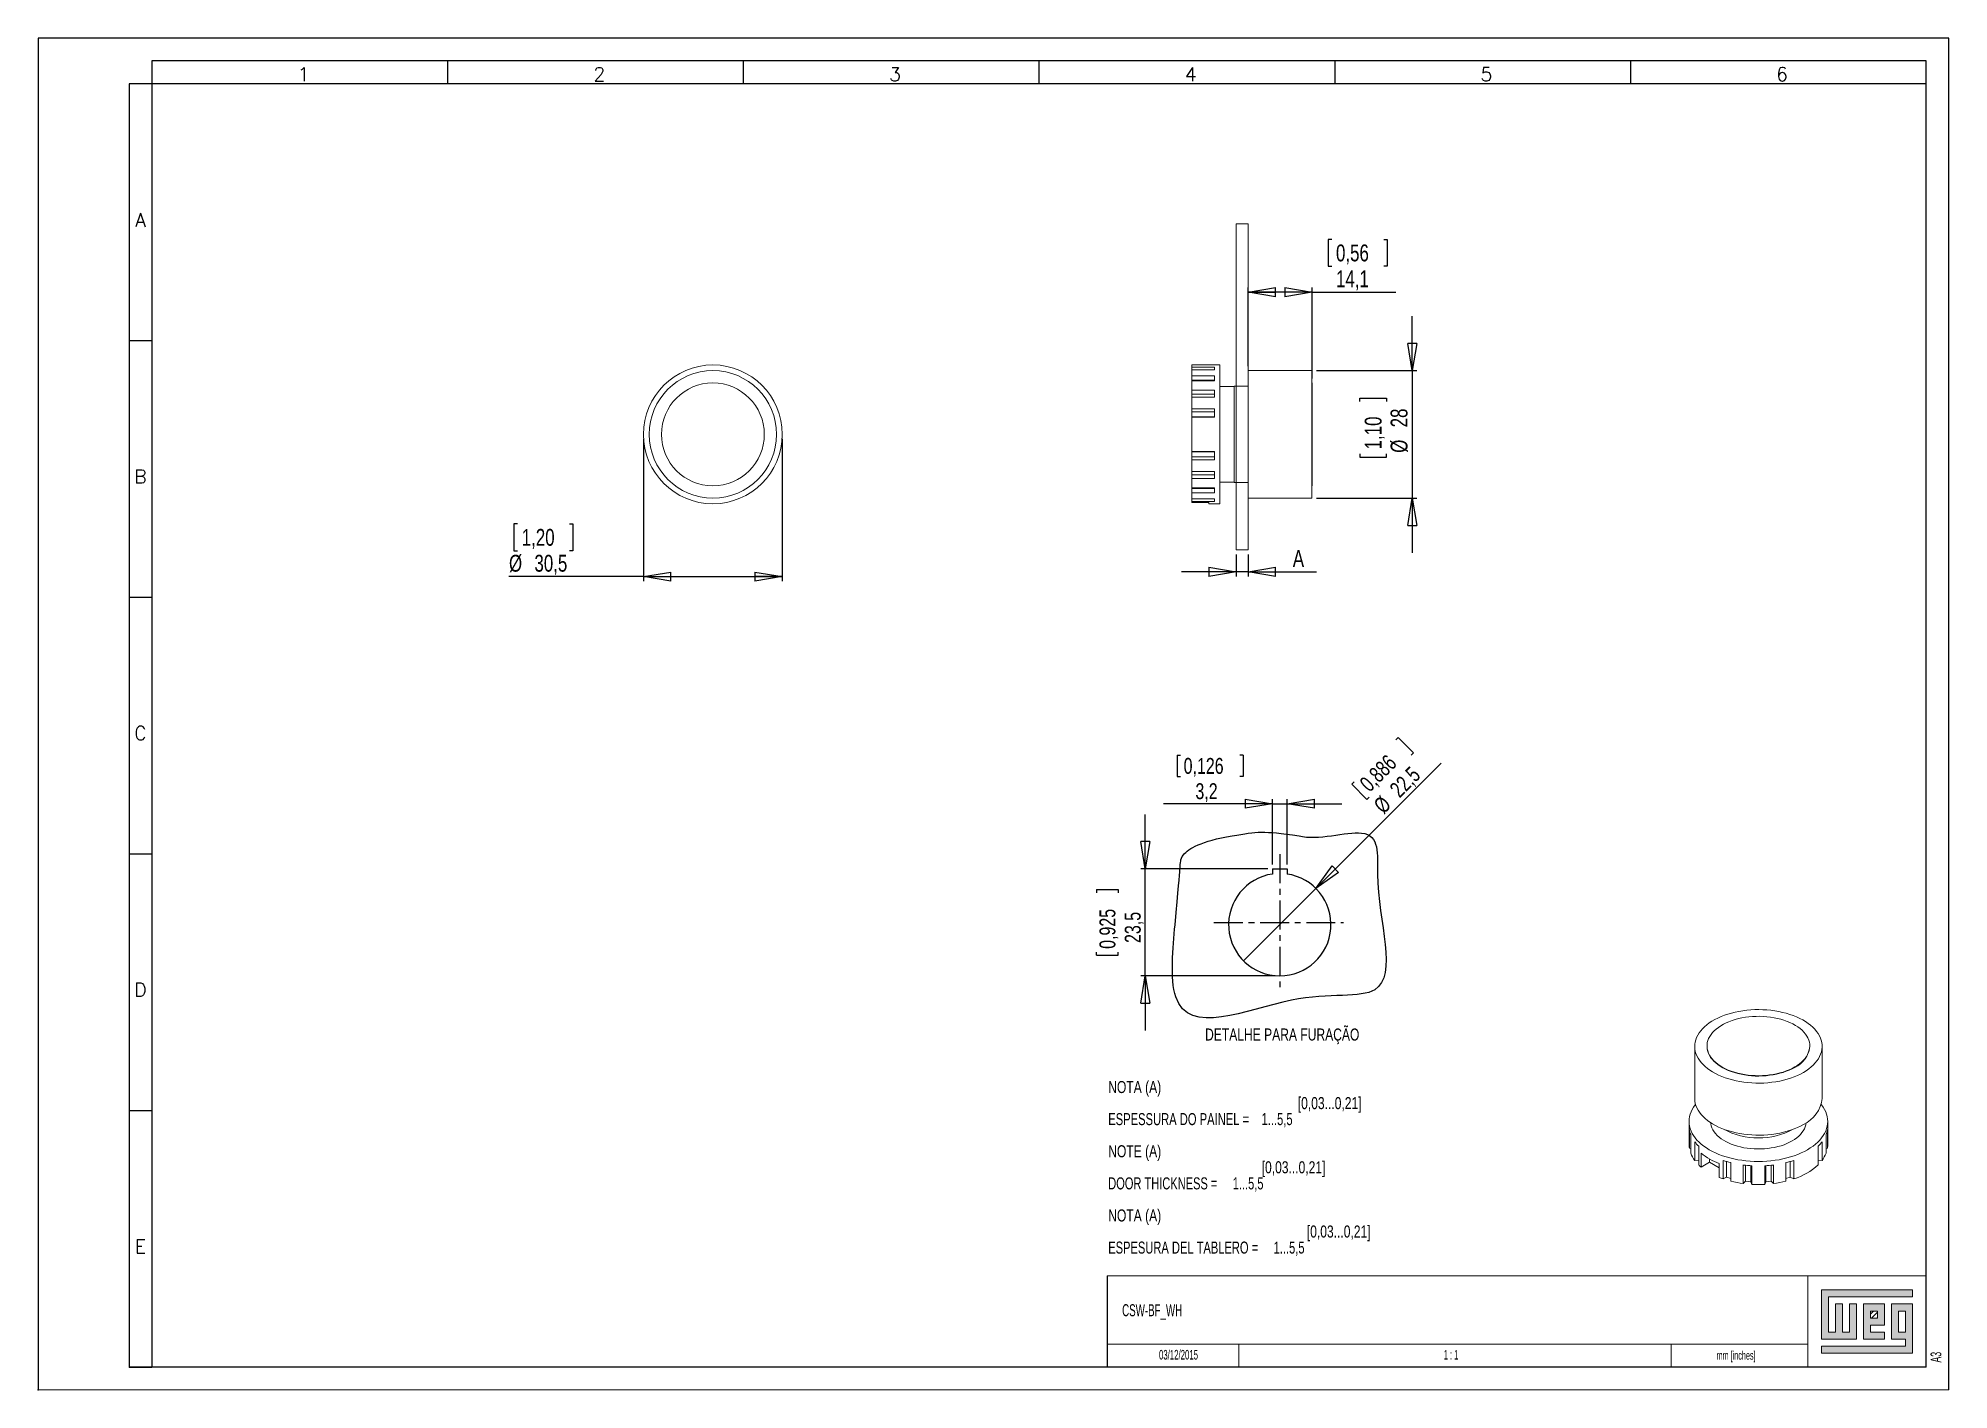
# Model space of a CAD drawing. Header units: millimetres. Extents: x 0 to 420, y 0 to 297.
import ezdxf

# ---------------------------------------------------------------- set-up
doc = ezdxf.new("R2010")
doc.units = ezdxf.units.MM
doc.header["$PDSIZE"] = -1
doc.linetypes.add('CENTER', pattern=[10.16, 6.35, -1.27, 1.27, -1.27])
for name, color, linetype in [('CENTRO', 7, 'CENTER'), ('FORMATO', 7, 'Continuous'), ('LEGENDA', 7, 'Continuous'), ('VISTA_EM_CORTE', 7, 'Continuous')]:
    doc.layers.add(name, color=color, linetype=linetype)
doc.styles.add('SLDTEXTSTYLE0', font='TXT', dxfattribs={"width": 0.75})
doc.styles.add('SLDTEXTSTYLE1', font='TXT', dxfattribs={"width": 0.695312})
doc.styles.add('SLDTEXTSTYLE2', font='TXT', dxfattribs={"width": 0.6875})
doc.styles.add('SLDTEXTSTYLE3', font='TXT', dxfattribs={"width": 0.691176})
doc.styles.add('SLDTEXTSTYLE4', font='ROMANS')
doc.styles.add('SLDTEXTSTYLE5', font='TXT', dxfattribs={"width": 0.563})
doc.styles.add('SLDTEXTSTYLE6', font='TXT', dxfattribs={"width": 0.605})
doc.dimstyles.new('SLDDIMSTYLE0', dxfattribs={"dimtxt": 3.704167, "dimasz": 6, "dimexe": 0, "dimexo": 0.0625, "dimgap": 0.926042, "dimtad": 1, "dimdec": 1, "dimrnd": 1e-09, "dimzin": 12, "dimdsep": 46, "dimtxsty": 'SLDTEXTSTYLE0', "dimblk1": 'CLOSED', "dimblk2": 'CLOSED', "dimsah": 1, "dimcen": 0.09, "dimadec": 0, "dimazin": 3, "dimtfac": 1, "dimtdec": 1, "dimtmove": 0, "dimatfit": 0, "dimldrblk": 'CLOSED', "dimfxl": 1, "dimfrac": 2, "dimtolj": 1, "dimtzin": 12, "dimarcsym": 0})
doc.dimstyles.new('SLDDIMSTYLE1', dxfattribs={"dimtxt": 3.704167, "dimasz": 6, "dimexe": 0, "dimexo": 0.0625, "dimgap": 0.926042, "dimtad": 1, "dimdec": 1, "dimrnd": 1e-09, "dimzin": 12, "dimdsep": 46, "dimtxsty": 'SLDTEXTSTYLE0', "dimblk1": 'CLOSED', "dimblk2": 'CLOSED', "dimsah": 1, "dimcen": 0.09, "dimadec": 0, "dimazin": 3, "dimtfac": 1, "dimtdec": 1, "dimtofl": 0, "dimtmove": 0, "dimatfit": 3, "dimldrblk": 'CLOSED', "dimfxl": 1, "dimfrac": 2, "dimtolj": 1, "dimtzin": 12, "dimarcsym": 0})

# ---------------------------------------------------------------- blocks, each defined once
blk = doc.blocks.new('_CLOSED')
at = {"color": 0, "linetype": 'ByBlock', "lineweight": -2}
for p, q in [((-1, 0.166667), (0, 0)), ((-1, 0.166667), (-1, -0.166667)), ((0, 0), (-1, -0.166667)), ((0, 0), (-1, 0))]:
    blk.add_line(p, q, dxfattribs=at)
blk = doc.blocks.new('SW_BLOCK_DIMENSION_0')
at = {"layer": 'LEGENDA', "color": 0}
for p, q in [((2.52, 17.65), (2.02, 17.14)), ((2.52, 17.65), (5.86, 14.31)), ((5.86, 14.31), (5.36, 13.81)), ((-15.57, -15.5), (11.98, 12.05)), ((-7.71, 7.41), (-7.21, 7.91)), ((-7.71, 7.41), (-4.37, 4.07)), ((-4.37, 4.07), (-3.87, 4.57)), ((-15.57, -15.5), (-31.48, -31.41))]:
    blk.add_line(p, q, dxfattribs=at)
at = {"layer": 'LEGENDA', "color": 0, "xscale": 6, "yscale": 6, "rotation": 225}
blk.add_blockref('_CLOSED', (-15.57, -15.5), dxfattribs=at)
at = {"layer": 'LEGENDA', "color": 0, "char_height": 3.5, "attachment_point": 1, "rotation": 45, "style": 'SLDTEXTSTYLE0'}
for s, insert in [('0,886', (-6.27, 7.97)), ('22,5', (0.34, 6.73)), ('%%c', (-3.19, 3.19))]:
    blk.add_mtext(s, dxfattribs=dict(at, insert=insert))
blk = doc.blocks.new('SW_BLOCK_DIMENSION_1')
at = {"layer": 'LEGENDA', "color": 0}
for p, q in [((0, 16.27), (0, 28.27)), ((26.97, 16.27), (-1, 16.27)), ((0, -7.23), (0, 16.27)), ((-10.69, 11.76), (-5.97, 11.76)), ((-10.69, 11.76), (-10.69, 11.05)), ((-5.97, 11.76), (-5.97, 11.05)), ((-10.69, -2.71), (-10.69, -2)), ((-10.69, -2.71), (-5.97, -2.71)), ((-5.97, -2.71), (-5.97, -2)), ((28.57, -7.23), (-1, -7.23)), ((0, -7.23), (0, -19.23))]:
    blk.add_line(p, q, dxfattribs=at)
at = {"layer": 'LEGENDA', "color": 0, "xscale": 6, "yscale": 6}
for p, rotation in [((0, 16.27), 270), ((0, -7.23), 90)]:
    blk.add_blockref('_CLOSED', p, dxfattribs=dict(at, rotation=rotation))
at = {"layer": 'LEGENDA', "color": 0, "char_height": 3.5, "attachment_point": 1, "rotation": 90, "style": 'SLDTEXTSTYLE0'}
for s, insert in [('0,925', (-10.07, -1.29)), ('23,5', (-4.51, 0))]:
    blk.add_mtext(s, dxfattribs=dict(at, insert=insert))
blk = doc.blocks.new('SW_BLOCK_DIMENSION_2')
at = {"layer": 'LEGENDA', "color": 0}
for p, q in [((-4.01, 10.69), (-4.01, 5.97)), ((-4.01, 10.69), (-3.3, 10.69)), ((10.47, 10.69), (9.76, 10.69)), ((10.47, 10.69), (10.47, 5.97)), ((-4.01, 5.97), (-3.3, 5.97)), ((10.47, 5.97), (9.76, 5.97)), ((16.95, 0), (-7.02, 0)), ((16.95, -13.33), (16.95, 1)), ((16.95, 0), (20.15, 0)), ((20.15, -13.33), (20.15, 1)), ((20.15, 0), (32.15, 0))]:
    blk.add_line(p, q, dxfattribs=at)
at = {"layer": 'LEGENDA', "color": 0, "xscale": 6, "yscale": 6}
blk.add_blockref('_CLOSED', (16.95, 0), dxfattribs=at)
at = {"layer": 'LEGENDA', "color": 0, "xscale": 6, "yscale": 6, "rotation": 180}
blk.add_blockref('_CLOSED', (20.15, 0), dxfattribs=at)
at = {"layer": 'LEGENDA', "color": 0, "char_height": 3.5, "attachment_point": 1, "style": 'SLDTEXTSTYLE0'}
for s, insert in [('0,126', (-2.59, 10.07)), ('3,2', (0, 4.51))]:
    blk.add_mtext(s, dxfattribs=dict(at, insert=insert))
blk = doc.blocks.new('Furação Painel')
at = {"layer": 'CENTRO'}
for p, q in [((-0.04, 14.96), (-0.04, -15.01)), ((-14.52, -0.02), (13.95, -0.02))]:
    blk.add_line(p, q, dxfattribs=at)
at = {"layer": 'VISTA_EM_CORTE'}
for p, q in [((-1.64, 11.73), (1.56, 11.73)), ((-1.64, 11.73), (-1.64, 10.62)), ((1.56, 11.73), (1.56, 10.62))]:
    blk.add_line(p, q, dxfattribs=at)
blk.add_arc((-0.04, -0.52), 11.25, 98.1765, 81.8235, dxfattribs=at)
blk.add_open_spline([(4.21, 19.01), (8.19, 17.9), (22.57, 22.55), (19.78, 5.09), (28.58, -18.9), (3.42, -13.87), (-25.67, -27.9), (-21.45, 16.17), (-22.07, 11.7), (-21.77, 13.8), (-21.16, 15.64), (-17.32, 17.85), (-10.49, 19.01)], degree=3, knots=[0.0852435, 0.0852435, 0.0852435, 0.0852435, 0.1454003, 0.2197234, 0.395722, 0.5034336, 0.6282318, 0.6840432, 0.8592354, 0.8592354, 0.8973439, 1, 1, 1, 1], dxfattribs=at)
blk.add_open_spline([(-10.49, 19.01), (-4.82, 19.98), (-3.97, 20.17), (4.21, 19.01)], degree=3, dxfattribs=at)
at = {"layer": 'LEGENDA'}
for name, p in [('SW_BLOCK_DIMENSION_0', (23.49, 22.94)), ('SW_BLOCK_DIMENSION_2', (-18.58, 26.06)), ('SW_BLOCK_DIMENSION_1', (-29.61, -4.54))]:
    blk.add_blockref(name, p, dxfattribs=at)
at = {"layer": 'VISTA_EM_CORTE', "insert": (0.5, -23.33), "char_height": 2.6458, "attachment_point": 2, "style": 'SLDTEXTSTYLE0'}
blk.add_mtext('DETALHE PARA FURAÇÃO', dxfattribs=at)
blk = doc.blocks.new('SW_NOTE_0')
at = {"layer": 'LEGENDA', "color": 0, "attachment_point": 1}
for s, insert, char_height, style in [('NOTA (A)', (0, 3.41), 2.646, 'SLDTEXTSTYLE0'), ('[0,03...0,21]', (41.67, -0.12), 2.6458, 'SLDTEXTSTYLE0'), ('ESPESSURA DO PAINEL =    1...5,5', (0, -3.64), 2.6458, 'SLDTEXTSTYLE1'), ('NOTE (A)', (0, -10.7), 2.646, 'SLDTEXTSTYLE0'), ('[0,03...0,21]', (33.73, -14.23), 2.6458, 'SLDTEXTSTYLE0'), ('DOOR THICKNESS =     1...5,5', (0, -17.76), 2.6458, 'SLDTEXTSTYLE2'), ('NOTA (A)', (0, -24.81), 2.646, 'SLDTEXTSTYLE0'), ('[0,03...0,21]', (43.66, -28.34), 2.6458, 'SLDTEXTSTYLE0'), ('ESPESURA DEL TABLERO =     1...5,5', (0, -31.87), 2.6458, 'SLDTEXTSTYLE3')]:
    blk.add_mtext(s, dxfattribs=dict(at, insert=insert, char_height=char_height, style=style))
blk = doc.blocks.new('Espessura 5_5mm Furação Painel')
at = {"layer": 'LEGENDA', "color": 7}
blk.add_blockref('SW_NOTE_0', (-14.1, 15.87), dxfattribs=at)
blk = doc.blocks.new('_D')
at = {"layer": 'FORMATO', "color": 7, "transparency": 16777216}
for p, q in [((263.31, 183.57), (263.31, 178.75)), ((265.97, 183.57), (265.97, 178.75)), ((263.31, 179.75), (251.31, 179.75)), ((265.97, 179.75), (263.31, 179.75)), ((265.97, 179.75), (281.04, 179.75))]:
    blk.add_line(p, q, dxfattribs=at)
at = {"layer": 'FORMATO', "color": 7, "transparency": 16777216, "xscale": 6, "yscale": 6}
blk.add_blockref('_CLOSED', (263.31, 179.75), dxfattribs=at)
at = {"layer": 'FORMATO', "color": 7, "transparency": 16777216, "xscale": 6, "yscale": 6, "rotation": 180}
blk.add_blockref('_CLOSED', (265.97, 179.75), dxfattribs=at)
at = {"layer": 'FORMATO', "color": 7, "transparency": 16777216, "insert": (275.8, 184.53), "char_height": 3.7, "attachment_point": 1, "style": 'SLDTEXTSTYLE0'}
blk.add_mtext('A', dxfattribs=at)
blk = doc.blocks.new('_D_1')
at = {"layer": 'FORMATO', "transparency": 16777216}
for p, q in [((133.07, 208.95), (133.07, 177.7)), ((163.57, 208.95), (163.57, 177.7)), ((105.35, 190.28), (104.59, 190.28)), ((104.59, 190.28), (104.59, 184.39)), ((116.8, 190.28), (117.55, 190.28)), ((117.55, 190.28), (117.55, 184.39)), ((104.59, 184.39), (105.35, 184.39)), ((117.55, 184.39), (116.8, 184.39)), ((133.07, 178.7), (103.49, 178.7)), ((133.07, 178.7), (163.57, 178.7))]:
    blk.add_line(p, q, dxfattribs=at)
at = {"layer": 'FORMATO', "transparency": 16777216, "xscale": 6, "yscale": 6, "rotation": 180}
blk.add_blockref('_CLOSED', (133.07, 178.7, 6.57), dxfattribs=at)
at = {"layer": 'FORMATO', "transparency": 16777216, "xscale": 6, "yscale": 6}
blk.add_blockref('_CLOSED', (163.57, 178.7, 6.57), dxfattribs=at)
at = {"layer": 'FORMATO', "transparency": 16777216, "char_height": 3.704, "attachment_point": 1, "style": 'SLDTEXTSTYLE0'}
for s, insert in [('1,20', (106.29, 189.17)), ('%%c', (103.49, 183.48)), ('30,5', (109.08, 183.48))]:
    blk.add_mtext(s, dxfattribs=dict(at, insert=insert))
blk = doc.blocks.new('_D_2')
at = {"layer": 'FORMATO', "transparency": 16777216}
for p, q in [((302.07, 223.95), (302.07, 235.95)), ((280.97, 223.95), (303.07, 223.95)), ((302.07, 223.95), (302.07, 195.95)), ((290.5, 217.16), (290.5, 217.91)), ((290.5, 217.91), (296.38, 217.91)), ((296.38, 217.91), (296.38, 217.16)), ((290.5, 205.7), (290.5, 204.95)), ((290.5, 204.95), (296.38, 204.95)), ((296.38, 204.95), (296.38, 205.7)), ((280.97, 195.95), (303.07, 195.95)), ((302.07, 195.95), (302.07, 183.95))]:
    blk.add_line(p, q, dxfattribs=at)
at = {"layer": 'FORMATO', "transparency": 16777216, "xscale": 6, "yscale": 6}
for p, rotation in [((302.07, 223.95, 1.91), 270), ((302.07, 195.95, 1.91), 90)]:
    blk.add_blockref('_CLOSED', p, dxfattribs=dict(at, rotation=rotation))
at = {"layer": 'FORMATO', "transparency": 16777216, "char_height": 3.704, "attachment_point": 1, "rotation": 90, "style": 'SLDTEXTSTYLE0'}
for s, insert in [('28', (297.3, 211.49)), ('1,10', (291.61, 206.64)), ('%%c', (297.3, 205.9))]:
    blk.add_mtext(s, dxfattribs=dict(at, insert=insert))
blk = doc.blocks.new('_D_3')
at = {"layer": 'FORMATO', "transparency": 16777216}
for p, q in [((284.35, 252.78), (283.6, 252.78)), ((283.6, 252.78), (283.6, 246.89)), ((295.8, 252.78), (296.55, 252.78)), ((296.55, 252.78), (296.55, 246.89)), ((283.6, 246.89), (284.35, 246.89)), ((296.55, 246.89), (295.8, 246.89)), ((265.97, 224.95), (265.97, 242.2)), ((280.07, 241.2), (265.97, 241.2)), ((280.07, 222.25), (280.07, 242.2)), ((280.07, 241.2), (298.48, 241.2))]:
    blk.add_line(p, q, dxfattribs=at)
at = {"layer": 'FORMATO', "transparency": 16777216, "xscale": 6, "yscale": 6, "rotation": 180}
blk.add_blockref('_CLOSED', (265.97, 241.2, 1.91), dxfattribs=at)
at = {"layer": 'FORMATO', "transparency": 16777216, "xscale": 6, "yscale": 6}
blk.add_blockref('_CLOSED', (280.07, 241.2, 1.91), dxfattribs=at)
at = {"layer": 'FORMATO', "transparency": 16777216, "char_height": 3.704, "attachment_point": 1, "style": 'SLDTEXTSTYLE0'}
for s, insert in [('0,56', (285.29, 251.67)), ('14,1', (285.29, 245.98))]:
    blk.add_mtext(s, dxfattribs=dict(at, insert=insert))

msp = doc.modelspace()

# ---------------------------------------------------------------- hatches: boundary and pattern name
at = {"linetype": 'Continuous'}
msp.add_hatch(color=7, dxfattribs=at).paths.add_polyline_path([(391.99, 21.93), (391.99, 11.15), (399.69, 11.15), (399.69, 18.85), (398.15, 18.85), (398.15, 12.69), (396.61, 12.69), (396.61, 18.85), (395.07, 18.85), (395.07, 12.69), (393.53, 12.69), (393.53, 20.39), (412.01, 20.39), (412.01, 21.93)], flags=0)
h = msp.add_hatch(color=7, dxfattribs=at)
h.paths.add_polyline_path([(391.99, 8.07), (412.01, 8.07), (412.01, 18.85), (407.39, 18.85), (407.39, 11.15), (410.47, 11.15), (410.47, 9.61), (391.99, 9.61)], flags=0)
h.paths.add_polyline_path([(408.93, 17.31), (410.47, 17.31), (410.47, 12.69), (408.93, 12.69)], flags=0)
h = msp.add_hatch(color=7, dxfattribs=at)
h.paths.add_polyline_path([(405.85, 12.69), (402.77, 12.69), (402.77, 14.23), (405.85, 14.23), (405.85, 18.85), (401.23, 18.85), (401.23, 11.15), (405.85, 11.15)], flags=0)
h.paths.add_polyline_path([(404.31, 15.77), (402.77, 15.77), (402.77, 17.31), (404.31, 17.31)], flags=0)
h = msp.add_hatch(dxfattribs=at)
h.set_pattern_fill('ANSI31', color=8, scale=0.25, style=0)
h.paths.add_polyline_path([(404.31, 15.77), (402.77, 15.77), (402.77, 17.31), (404.31, 17.31)], flags=0)

# ---------------------------------------------------------------- linework, layer by layer
at = {"color": 7, "linetype": 'Continuous', "lineweight": 0}
for p, q in [((263.31, 256.22), (265.97, 256.22)), ((263.31, 256.22), (263.31, 184.57)), ((265.97, 256.22), (265.97, 184.57)), ((263.31, 184.57), (265.97, 184.57)), ((412.01, 21.93), (391.99, 21.93)), ((391.99, 21.93), (391.99, 11.15)), ((412.01, 20.39), (412.01, 21.93)), ((393.53, 20.39), (412.01, 20.39)), ((393.53, 12.69), (393.53, 20.39)), ((396.61, 18.85), (395.07, 18.85)), ((395.07, 18.85), (395.07, 12.69)), ((396.61, 12.69), (396.61, 18.85)), ((399.69, 18.85), (398.15, 18.85)), ((398.15, 18.85), (398.15, 12.69)), ((399.69, 11.15), (399.69, 18.85)), ((405.85, 18.85), (401.23, 18.85)), ((401.23, 18.85), (401.23, 11.15)), ((402.77, 17.31), (404.31, 17.31)), ((402.77, 15.77), (402.77, 17.31)), ((404.31, 17.31), (404.31, 15.77)), ((405.85, 14.23), (405.85, 18.85)), ((412.01, 18.85), (407.39, 18.85)), ((407.39, 18.85), (407.39, 11.15)), ((408.93, 12.69), (408.93, 17.31)), ((408.93, 17.31), (410.47, 17.31)), ((410.47, 17.31), (410.47, 12.69)), ((412.01, 8.07), (412.01, 18.85)), ((395.07, 12.69), (393.53, 12.69)), ((398.15, 12.69), (396.61, 12.69)), ((404.31, 15.77), (402.77, 15.77)), ((402.77, 14.23), (405.85, 14.23)), ((402.77, 12.69), (402.77, 14.23)), ((405.85, 12.69), (402.77, 12.69)), ((405.85, 11.15), (405.85, 12.69)), ((410.47, 12.69), (408.93, 12.69)), ((263.92, 10), (263.92, 5)), ((359, 10.01), (359, 5)), ((391.99, 11.15), (399.69, 11.15)), ((391.99, 9.61), (391.99, 8.07)), ((410.47, 9.61), (391.99, 9.61)), ((401.23, 11.15), (405.85, 11.15)), ((407.39, 11.15), (410.47, 11.15)), ((410.47, 11.15), (410.47, 9.61)), ((391.99, 8.07), (412.01, 8.07))]:
    msp.add_line(p, q, dxfattribs=at)
at = {"color": 7, "linetype": 'Continuous', "lineweight": 15}
for p, q in [((259.77, 225.2), (253.57, 225.2)), ((253.57, 225.2), (253.57, 224.72)), ((258.57, 224.72), (253.57, 224.72)), ((253.57, 224.72), (253.57, 224.13)), ((253.57, 224.13), (253.57, 222.83)), ((258.57, 224.13), (253.57, 224.13)), ((258.57, 222.83), (253.57, 222.83)), ((253.57, 222.83), (253.57, 221.83)), ((258.57, 224.13), (258.57, 224.72)), ((258.57, 221.7), (258.57, 222.83)), ((259.77, 225.2), (259.77, 209.95)), ((279.97, 223.95), (265.97, 223.95)), ((265.97, 195.95), (265.97, 223.95)), ((279.97, 195.95), (279.97, 223.95)), ((258.57, 221.83), (253.57, 221.83)), ((253.57, 221.83), (253.57, 221.7)), ((253.57, 221.7), (253.57, 219.67)), ((258.57, 221.7), (253.57, 221.7)), ((258.57, 219.67), (253.57, 219.67)), ((253.57, 219.67), (253.57, 218.81)), ((258.57, 218.81), (253.57, 218.81)), ((253.57, 218.81), (253.57, 218.13)), ((258.57, 218.13), (258.57, 219.67)), ((262.87, 220.45), (259.77, 220.45)), ((265.97, 220.55), (262.87, 220.55)), ((262.87, 199.35), (262.87, 220.55)), ((280.07, 221.25), (279.97, 221.25)), ((280.07, 198.65), (280.07, 221.25)), ((253.57, 218.13), (253.57, 215.56)), ((258.57, 218.13), (253.57, 218.13)), ((258.57, 215.56), (253.57, 215.56)), ((253.57, 215.56), (253.57, 214.93)), ((258.57, 214.93), (253.57, 214.93)), ((253.57, 214.93), (253.57, 213.78)), ((258.57, 213.75), (258.57, 215.56)), ((258.57, 213.78), (253.57, 213.78)), ((253.57, 213.78), (253.57, 213.75)), ((253.57, 213.75), (253.57, 206.15)), ((258.57, 213.75), (253.57, 213.75)), ((258.57, 206.15), (253.57, 206.15)), ((253.57, 206.15), (253.57, 206.12)), ((258.57, 206.12), (253.57, 206.12)), ((253.57, 206.12), (253.57, 204.98)), ((258.57, 204.34), (258.57, 206.15)), ((259.77, 209.95), (259.77, 194.7)), ((258.57, 204.98), (253.57, 204.98)), ((253.57, 204.98), (253.57, 204.34)), ((253.57, 204.34), (253.57, 201.78)), ((258.57, 204.34), (253.57, 204.34)), ((258.57, 201.78), (253.57, 201.78)), ((253.57, 201.78), (253.57, 201.09)), ((258.57, 200.23), (258.57, 201.78)), ((258.57, 201.09), (253.57, 201.09)), ((253.57, 201.09), (253.57, 200.23)), ((253.57, 200.23), (253.57, 198.2)), ((258.57, 200.23), (253.57, 200.23)), ((258.57, 198.2), (253.57, 198.2)), ((253.57, 198.2), (253.57, 198.07)), ((258.57, 198.07), (253.57, 198.07)), ((253.57, 198.07), (253.57, 197.08)), ((258.57, 197.08), (258.57, 198.2)), ((259.77, 199.45), (262.87, 199.45)), ((262.87, 199.35), (265.97, 199.35)), ((279.97, 198.65), (280.07, 198.65)), ((253.57, 197.08), (253.57, 195.77)), ((258.57, 197.08), (253.57, 197.08)), ((258.57, 195.77), (253.57, 195.77)), ((253.57, 195.77), (253.57, 195.18)), ((253.57, 195.18), (253.57, 194.96)), ((258.57, 195.18), (253.57, 195.18)), ((257.32, 194.96), (253.57, 194.96)), ((257.32, 194.7), (257.32, 194.96)), ((257.32, 194.7), (259.77, 194.7)), ((258.57, 195.18), (258.57, 195.77)), ((265.97, 195.95), (279.97, 195.95)), ((364.15, 75.46), (364.15, 64.03)), ((366.85, 75.54), (366.85, 75.46)), ((389.45, 75.46), (389.45, 75.54)), ((392.15, 64.03), (392.15, 75.46)), ((362.9, 58.97), (362.9, 53.91)), ((393.4, 53.91), (393.4, 58.97)), ((362.97, 57.16), (362.97, 53.08)), ((363.26, 56.07), (363.26, 51.99)), ((393.03, 56.07), (393.03, 51.99)), ((393.33, 57.16), (393.33, 53.08)), ((362.97, 53.08), (363.26, 53.04)), ((364.15, 54.49), (364.15, 50.41)), ((364.15, 50.41), (365.02, 50.47)), ((365.02, 53.51), (365.02, 49.43)), ((365.57, 51.99), (365.57, 48.93)), ((367.41, 50.72), (367.41, 49.99)), ((370.39, 50.41), (370.39, 46.33)), ((385.91, 50.41), (385.91, 46.33)), ((391.28, 53.51), (391.28, 49.43)), ((391.28, 50.47), (392.14, 50.41)), ((392.14, 54.49), (392.14, 50.41)), ((393.03, 53.04), (393.33, 53.08)), ((365.57, 48.93), (367.41, 49.99)), ((367.41, 49.99), (369.53, 48.77)), ((369.53, 49.7), (369.53, 46.64)), ((370.39, 46.33), (371.14, 46.73)), ((371.14, 50.17), (371.14, 46.73)), ((371.14, 46.73), (372.09, 46.46)), ((372.09, 49.91), (372.09, 45.83)), ((374.82, 49.4), (374.82, 45.31)), ((375.32, 49.34), (375.33, 45.83)), ((376.51, 49.23), (376.51, 45.73)), ((376.71, 49.22), (376.71, 45.14)), ((379.59, 49.22), (379.59, 45.14)), ((379.78, 49.23), (379.78, 45.73)), ((380.97, 49.34), (380.97, 45.83)), ((381.47, 49.4), (381.47, 45.31)), ((384.21, 49.91), (384.21, 45.83)), ((384.21, 46.46), (385.15, 46.73)), ((385.15, 50.17), (385.15, 46.73)), ((385.15, 46.73), (385.91, 46.33)), ((374.82, 45.31), (375.33, 45.83)), ((375.33, 45.83), (376.51, 45.73)), ((376.51, 45.73), (376.71, 45.14)), ((379.59, 45.14), (379.78, 45.73)), ((379.78, 45.73), (380.97, 45.83)), ((380.97, 45.83), (381.47, 45.31))]:
    msp.add_line(p, q, dxfattribs=at)
at = {"color": 7, "linetype": 'Continuous', "lineweight": 15, "flags": 128}
for points in [[(388.05, 69.75), (387.4, 69.39), (386.71, 69.07), (385.99, 68.77), (385.24, 68.49), (384.46, 68.25), (383.66, 68.03), (382.83, 67.84), (381.98, 67.69), (381.12, 67.56), (380.25, 67.47), (379.37, 67.41), (378.48, 67.38), (377.59, 67.38), (376.7, 67.42), (375.82, 67.49), (374.95, 67.59), (374.1, 67.72), (373.25, 67.89), (372.43, 68.08), (371.63, 68.31), (370.86, 68.56), (370.12, 68.84), (369.4, 69.15), (368.73, 69.48), (368.09, 69.84), (367.49, 70.22), (366.94, 70.62), (366.43, 71.04), (365.97, 71.48), (365.55, 71.93), (365.19, 72.4), (364.88, 72.88), (364.62, 73.37), (364.42, 73.87), (364.27, 74.37), (364.18, 74.88), (364.15, 75.4), (364.17, 75.91), (364.25, 76.42), (364.38, 76.93), (364.57, 77.43), (364.81, 77.92), (365.11, 78.41), (365.46, 78.88), (365.86, 79.34), (366.31, 79.78), (366.81, 80.2), (367.35, 80.61), (367.94, 80.99), (368.57, 81.36), (369.23, 81.69), (369.94, 82.01), (370.67, 82.3), (371.44, 82.56), (372.23, 82.79), (373.05, 82.99), (373.88, 83.16), (374.74, 83.3), (375.61, 83.41), (376.49, 83.49), (377.37, 83.53), (378.26, 83.54), (379.15, 83.52), (380.03, 83.47), (380.91, 83.39), (381.77, 83.27), (382.62, 83.12), (383.45, 82.94), (384.26, 82.73), (385.05, 82.49), (385.81, 82.23), (386.54, 81.93), (387.23, 81.61), (387.89, 81.27), (388.51, 80.9), (389.08, 80.51), (389.62, 80.1), (390.1, 79.67), (390.54, 79.22), (390.93, 78.76), (391.26, 78.29), (391.55, 77.8), (391.78, 77.3), (391.95, 76.8), (392.07, 76.29), (392.14, 75.78), (392.14, 75.27), (392.09, 74.76), (391.99, 74.25), (391.83, 73.74), (391.61, 73.25), (391.34, 72.76), (391.02, 72.28), (390.64, 71.81), (390.21, 71.36), (389.74, 70.93), (389.22, 70.52), (388.65, 70.12), (388.05, 69.75)], [(386.14, 70.93), (385.55, 70.62), (384.93, 70.33), (384.28, 70.06), (383.59, 69.83), (382.88, 69.62), (382.15, 69.44), (381.39, 69.29), (380.62, 69.18), (379.83, 69.09), (379.04, 69.04), (378.25, 69.02), (377.45, 69.03), (376.65, 69.08), (375.87, 69.15), (375.09, 69.26), (374.33, 69.4), (373.59, 69.57), (372.87, 69.77), (372.18, 70), (371.52, 70.26), (370.89, 70.54), (370.3, 70.85), (369.74, 71.18), (369.23, 71.53), (368.76, 71.91), (368.34, 72.3), (367.97, 72.7), (367.65, 73.13), (367.38, 73.56), (367.17, 74), (367.01, 74.45), (366.9, 74.91), (366.85, 75.37), (366.86, 75.83), (366.92, 76.29), (367.04, 76.75), (367.21, 77.19), (367.44, 77.64), (367.73, 78.07), (368.06, 78.48), (368.45, 78.89), (368.88, 79.27), (369.36, 79.64), (369.88, 79.99), (370.44, 80.32), (371.05, 80.62), (371.68, 80.89), (372.35, 81.14), (373.05, 81.37), (373.78, 81.56), (374.52, 81.72), (375.29, 81.85), (376.07, 81.96), (376.85, 82.02), (377.65, 82.06), (378.45, 82.07), (379.24, 82.04), (380.03, 81.98), (380.81, 81.88), (381.58, 81.76), (382.33, 81.6), (383.06, 81.42), (383.77, 81.2), (384.45, 80.96), (385.09, 80.69), (385.7, 80.39), (386.28, 80.07), (386.81, 79.73), (387.3, 79.37), (387.75, 78.99), (388.14, 78.59), (388.49, 78.17), (388.78, 77.74), (389.03, 77.31), (389.21, 76.86), (389.35, 76.4), (389.43, 75.95), (389.45, 75.49), (389.41, 75.03), (389.32, 74.57), (389.17, 74.12), (388.97, 73.67), (388.71, 73.23), (388.41, 72.81), (388.05, 72.4), (387.64, 72), (387.18, 71.62), (386.68, 71.27), (386.14, 70.93)], [(386.14, 70.85), (385.55, 70.53), (384.93, 70.24), (384.28, 69.98), (383.59, 69.75), (382.88, 69.54), (382.15, 69.36), (381.39, 69.21), (380.62, 69.1), (379.83, 69.01), (379.04, 68.96), (378.25, 68.94), (377.45, 68.95), (376.65, 68.99), (375.87, 69.07), (375.09, 69.18), (374.33, 69.32), (373.59, 69.49), (372.87, 69.69), (372.18, 69.92), (371.52, 70.18), (370.89, 70.46), (370.3, 70.77), (369.74, 71.1), (369.23, 71.45), (368.76, 71.82), (368.34, 72.22), (367.97, 72.62), (367.65, 73.04), (367.38, 73.48), (367.17, 73.92), (367.01, 74.37), (366.9, 74.83), (366.85, 75.29), (366.85, 75.46)], [(388.05, 58.31), (387.4, 57.96), (386.71, 57.64), (385.99, 57.34), (385.24, 57.06), (384.46, 56.82), (383.66, 56.6), (382.83, 56.41), (381.98, 56.26), (381.12, 56.13), (380.25, 56.04), (379.37, 55.98), (378.48, 55.95), (377.59, 55.95), (376.71, 55.99), (375.82, 56.06), (374.95, 56.16), (374.1, 56.29), (373.25, 56.46), (372.43, 56.65), (371.63, 56.88), (370.86, 57.13), (370.12, 57.41), (369.41, 57.72), (368.73, 58.05), (368.09, 58.41), (367.49, 58.79), (366.94, 59.19), (366.43, 59.61), (365.97, 60.04), (365.55, 60.5), (365.19, 60.97), (364.88, 61.45), (364.62, 61.94), (364.42, 62.44), (364.27, 62.94), (364.18, 63.45), (364.15, 63.97), (364.15, 64.03)], [(364.34, 62.7), (364.24, 62.58), (363.89, 62.09), (363.59, 61.59), (363.34, 61.08), (363.15, 60.56), (363.01, 60.03), (362.93, 59.5), (362.9, 58.97), (362.93, 58.44), (363.01, 57.91), (363.15, 57.38), (363.34, 56.86), (363.59, 56.35), (363.89, 55.85), (364.24, 55.35), (364.64, 54.88), (365.1, 54.41), (365.6, 53.97), (366.14, 53.54), (366.73, 53.13), (367.36, 52.74), (368.03, 52.38), (368.74, 52.04), (369.48, 51.72), (370.26, 51.43), (371.06, 51.17), (371.89, 50.94), (372.74, 50.74), (373.61, 50.56), (374.5, 50.42), (375.4, 50.31), (376.31, 50.23), (377.23, 50.18), (378.15, 50.16), (379.07, 50.18), (379.98, 50.23), (380.9, 50.31), (381.8, 50.42), (382.68, 50.56), (383.55, 50.74), (384.41, 50.94), (385.23, 51.17), (386.04, 51.43), (386.81, 51.72), (387.55, 52.04), (388.26, 52.38), (388.93, 52.74), (389.56, 53.13), (390.15, 53.54), (390.7, 53.97), (391.2, 54.41), (391.65, 54.88), (392.05, 55.35), (392.41, 55.85), (392.71, 56.35), (392.95, 56.86), (393.15, 57.38), (393.29, 57.91), (393.37, 58.44), (393.4, 58.97), (393.37, 59.5), (393.29, 60.03), (393.15, 60.56), (392.95, 61.08), (392.71, 61.59), (392.41, 62.09), (392.05, 62.58), (391.96, 62.7)], [(367.66, 58.68), (367.69, 58.42), (367.79, 57.98), (367.94, 57.54), (368.15, 57.12), (368.41, 56.7), (368.72, 56.3), (369.09, 55.91), (369.5, 55.53), (369.96, 55.18), (370.46, 54.84), (371, 54.53), (371.58, 54.24), (372.19, 53.97), (372.84, 53.74), (373.52, 53.53), (374.22, 53.35), (374.94, 53.2), (375.68, 53.08), (376.43, 52.99), (377.19, 52.93), (377.96, 52.91), (378.72, 52.92), (379.49, 52.96), (380.24, 53.03), (380.99, 53.13), (381.72, 53.27), (382.43, 53.43), (383.12, 53.63), (383.78, 53.85), (384.41, 54.1), (385.01, 54.38), (385.57, 54.68), (386.09, 55.01), (386.57, 55.35), (387.01, 55.72), (387.4, 56.1), (387.73, 56.5), (388.02, 56.91), (388.26, 57.33), (388.44, 57.76), (388.56, 58.2), (388.63, 58.64), (388.64, 58.68)]]:
    msp.add_lwpolyline(points, dxfattribs=at)
at = {"color": 7, "linetype": 'Continuous', "lineweight": 15}
for radius in [15.25, 14, 11.3]:
    msp.add_circle((148.32, 209.95), radius, dxfattribs=at)
for centre, radius, start, end in [((383.86, 75.98), 5.61, 293.9486, 354.7392), ((385.16, 64.72), 7.03, 294.2994, 354.3884), ((368.36, 58.05), 5.47, 189.4225, 201.247), ((378.15, 71.47), 16.14, 241.7506, 298.2548), ((387.93, 58.05), 5.47, 338.7435, 350.5669), ((368.02, 53.91), 5.12, 180.019, 189.346), ((369.43, 54.41), 6.62, 201.4927, 217.2361), ((370.97, 59.63), 8.53, 217.0293, 225.82), ((374.61, 63.09), 14.32, 230.8078, 249.1868), ((377.2, 70.42), 21.14, 251.2067, 256.0056), ((379.09, 70.43), 21.15, 283.9937, 288.7922), ((385.33, 59.63), 8.54, 314.175, 322.9636), ((386.87, 54.42), 6.62, 322.7572, 338.4973), ((388.11, 53.92), 5.29, 350.7887, 359.8403), ((372.05, 56.63), 10.07, 225.7066, 229.9199), ((376.57, 64.46), 19.16, 248.4311, 251.1748), ((378.11, 74.93), 25.75, 262.671, 266.8788), ((378.18, 74.93), 25.75, 273.1211, 277.3289), ((381.63, 59.94), 14.27, 287.4498, 312.5502), ((377.85, 69.01), 23.89, 256.0317, 262.7173), ((378.15, 71.47), 26.37, 266.8702, 273.1298), ((378.44, 69.01), 23.89, 277.2826, 283.9678)]:
    msp.add_arc(centre, radius, start, end, dxfattribs=at)
at = {"layer": 'FORMATO'}
for p, q in [((420, 297), (0, 297)), ((0, 297), (0, 0)), ((420, 0), (420, 297)), ((415, 292), (25, 292)), ((25, 292), (25, 287)), ((90, 292), (90, 287)), ((155, 292), (155, 287)), ((220, 292), (220, 287)), ((285, 292), (285, 287)), ((350, 292), (350, 287)), ((415, 287), (415, 292)), ((20, 287), (20, 5)), ((25, 287), (20, 287)), ((25, 287), (25, 5)), ((415, 287), (25, 287)), ((415, 5), (415, 287)), ((20, 230.6), (25, 230.6)), ((20, 174.2), (25, 174.2)), ((20, 117.8), (25, 117.8)), ((20, 61.4), (25, 61.4)), ((235, 25.01), (235, 5)), ((415, 5), (19.92, 5)), ((20, 5), (25, 5))]:
    msp.add_line(p, q, dxfattribs=at)
at = {"layer": 'FORMATO', "lineweight": 0}
for p, q in [((235, 25.01), (415, 25.01)), ((389, 25), (389, 5)), ((235, 10), (263.92, 10)), ((263.92, 10), (389, 10.02)), ((0, 0), (420, 0))]:
    msp.add_line(p, q, dxfattribs=at)
at = {"layer": 'FORMATO', "color": 7}
msp.add_point((0, 0), dxfattribs=at)

# ---------------------------------------------------------------- block references
at = {"color": 7, "linetype": 'Continuous'}
for name, p in [('Furação Painel', (272.97, 102.72)), ('Espessura 5_5mm Furação Painel', (249.32, 48.57))]:
    msp.add_blockref(name, p, dxfattribs=at)

# ---------------------------------------------------------------- texts
at = {"layer": 'FORMATO'}
for s, insert, char_height, attachment_point, style in [('1', (58.35, 290.6), 3, 2, 'SLDTEXTSTYLE4'), ('2', (123.35, 290.6), 3, 2, 'SLDTEXTSTYLE4'), ('3', (188.35, 290.6), 3, 2, 'SLDTEXTSTYLE4'), ('4', (253.35, 290.6), 3, 2, 'SLDTEXTSTYLE4'), ('5', (318.35, 290.6), 3, 2, 'SLDTEXTSTYLE4'), ('6', (383.35, 290.6), 3, 2, 'SLDTEXTSTYLE4'), ('A', (22.46, 258.59), 3, 2, 'SLDTEXTSTYLE4'), ('B', (22.47, 202.19), 3, 2, 'SLDTEXTSTYLE4'), ('C', (22.47, 145.79), 3, 2, 'SLDTEXTSTYLE4'), ('D', (22.47, 89.39), 3, 2, 'SLDTEXTSTYLE4'), ('E', (22.48, 32.99), 3, 2, 'SLDTEXTSTYLE4'), ('mm [inches]', (368.96, 8.52), 1.9, 1, 'SLDTEXTSTYLE6')]:
    msp.add_mtext(s, dxfattribs=dict(at, insert=insert, char_height=char_height, attachment_point=attachment_point, style=style))
at = {"layer": 'LEGENDA'}
for s, insert, char_height, attachment_point, style in [('CSW-BF_WH', (238.28, 18.8), 2.646, 1, 'SLDTEXTSTYLE6'), ('03/12/2015', (250.67, 8.76), 2.117, 2, 'SLDTEXTSTYLE6'), ('1 : 1', (310.6, 8.76), 2.117, 2, 'SLDTEXTSTYLE5')]:
    msp.add_mtext(s, dxfattribs=dict(at, insert=insert, char_height=char_height, attachment_point=attachment_point, style=style))
at = {"layer": 'LEGENDA', "insert": (415.98, 5.98), "char_height": 2.381, "attachment_point": 1, "rotation": 90, "style": 'SLDTEXTSTYLE6'}
msp.add_mtext('A3', dxfattribs=at)

# ---------------------------------------------------------------- dimensions: what is measured, and where the dimension line sits
at = {"layer": 'FORMATO'}
dim = msp.add_linear_dim(base=(265.97, 241.2), p1=(280.07, 221.25), p2=(265.97, 223.95), dimstyle='SLDDIMSTYLE1', dxfattribs=at)
dim.commit()
dim.dimension.update_dxf_attribs({"geometry": '_D_3', "text_midpoint": (290.07, 241.2), "dimtype": 160})
dim = msp.add_linear_dim(base=(302.07, 195.95), p1=(279.97, 223.95), p2=(279.97, 195.95), angle=90, text='%%c<>', dimstyle='SLDDIMSTYLE0', dxfattribs=at)
dim.commit()
dim.dimension.update_dxf_attribs({"geometry": '_D_2', "text_midpoint": (302.07, 211.43), "dimtype": 160})
dim = msp.add_linear_dim(base=(163.57, 178.7), p1=(133.07, 209.95), p2=(163.57, 209.95), text='%%c<>', dimstyle='SLDDIMSTYLE1', dxfattribs=at)
dim.commit()
dim.dimension.update_dxf_attribs({"geometry": '_D_1', "text_midpoint": (111.07, 178.7), "dimtype": 160})
at = {"layer": 'FORMATO', "color": 7}
dim = msp.add_linear_dim(base=(263.31, 179.75), p1=(265.97, 184.57), p2=(263.31, 184.57), text='A', dimstyle='SLDDIMSTYLE0', dxfattribs=at)
dim.commit()
dim.dimension.update_dxf_attribs({"geometry": '_D', "text_midpoint": (277.63, 179.75), "dimtype": 160})

doc.saveas('drawing.dxf')
